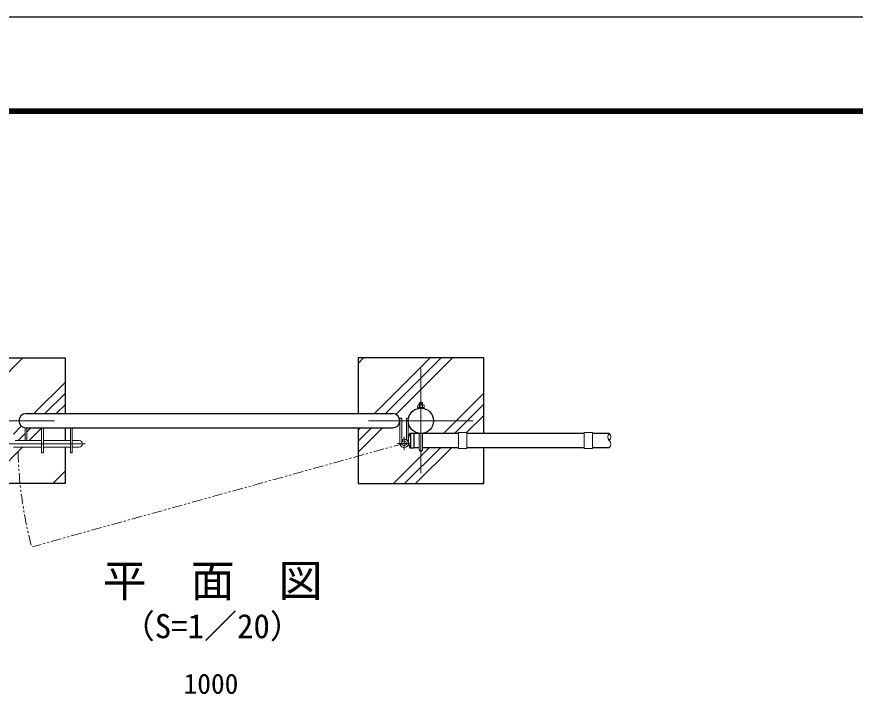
# Model space of a CAD drawing. Units: millimetres, scale not verified. Extents: x -4200 to 4200, y -2970 to 2970.
# Drawn here: x -2567 to -564, y 1352 to 2970 of the extents above; entities that cross this region are included whole.
import ezdxf
from ezdxf.enums import TextEntityAlignment as Align

# ---------------------------------------------------------------- set-up
doc = ezdxf.new("R2010")
doc.units = ezdxf.units.MM
doc.header["$LTSCALE"] = 10
for name, pattern in [('DASHED', [7.5, 6, -1.5]), ('USER1', [50.8, 31.75, -6.35, 6.35, -6.35]), ('USER2', [5, 2.5, -0.5, 0.5, -0.5, 0.5, -0.5])]:
    doc.linetypes.add(name, pattern=pattern)
for name, color, linetype, lineweight in [('0-0_D-STR1', 1, 'Continuous', 25), ('0-1_D-DCR-HCH', 7, 'Continuous', 13), ('0-2_D-STR3', 3, 'Continuous', 13), ('0-3_D-BMK', 2, 'USER1', 13), ('0-4_D-STR4', 7, 'Continuous', 25), ('0-7_D-STR-DIM', 7, 'Continuous', 13), ('0-B_D-TTL-TXT', 7, 'Continuous', 25), ('0-C_D-TTL', 7, 'Continuous', 25)]:
    doc.layers.add(name, color=color, linetype=linetype, lineweight=lineweight)
doc.styles.add('ＭＳ ゴシック', font='')
doc.styles.get('ＭＳ ゴシック').set_extended_font_data('MS Gothic')

msp = doc.modelspace()

# ---------------------------------------------------------------- linework, layer by layer
at = {"layer": '0-0_D-STR1'}
for p, q in [((-2544.8, 2021.85), (-1668.8, 2021.85)), ((-2544.8, 1987.85), (-1668.8, 1987.85)), ((-1626.88, 1975.1), (-1618.55, 1975.1)), ((-1626.55, 1975.1), (-1626.55, 1940.1)), ((-1618.55, 1975.1), (-1618.55, 1940.1)), ((-1605.55, 1974.6), (-1618.55, 1974.6)), ((-1511.55, 1974.6), (-1597.55, 1974.6)), ((-1211.55, 1974.6), (-1491.55, 1974.6)), ((-1151.55, 1974.6), (-1191.55, 1974.6)), ((-1626.88, 1940.1), (-1618.55, 1940.1)), ((-1605.55, 1940.6), (-1618.55, 1940.6)), ((-1511.55, 1940.6), (-1597.55, 1940.6)), ((-1211.55, 1940.6), (-1491.55, 1940.6)), ((-1151.55, 1940.6), (-1191.55, 1940.6))]:
    msp.add_line(p, q, dxfattribs=at)
msp.add_circle((-1601.55, 2004.85), 30.25, dxfattribs=at)
for centre, radius, start, end in [((-2544.8, 2004.85), 17, 90, 270), ((-1668.8, 2004.85), 17, 270, 90), ((-1596.32, 1957.6), 35.72, 151.52136, 208.47864), ((-1626.88, 1974.1), 1, 90, 147.70173), ((-1626.88, 1941.1), 1, 212.29827, 270)]:
    msp.add_arc(centre, radius, start, end, dxfattribs=at)
at = {"layer": '0-1_D-DCR-HCH'}
for p, q in [((-2732.36, 1974.6), (-2552.11, 2154.85)), ((-1751.55, 2141.89), (-1738.58, 2154.85)), ((-1712.48, 2021.85), (-1579.48, 2154.85)), ((-1685.96, 2021.85), (-1552.96, 2154.85)), ((-1661.43, 2019.87), (-1526.45, 2154.85)), ((-2526.01, 2021.85), (-2451.55, 2096.32)), ((-2499.49, 2021.85), (-2451.55, 2069.8)), ((-1547.6, 1974.6), (-1451.55, 2070.66)), ((-2472.98, 2021.85), (-2451.55, 2043.28)), ((-1521.08, 1974.6), (-1451.55, 2044.14)), ((-1492.57, 1976.6), (-1451.55, 2017.62)), ((-2574.71, 1973.15), (-2556.12, 1991.74)), ((-2542.55, 1978.8), (-2533.49, 1987.85)), ((-2537.23, 1957.6), (-2508.3, 1986.53)), ((-1751.55, 1929.76), (-1693.45, 1987.85)), ((-1751.55, 1956.27), (-1719.96, 1987.85)), ((-1751.55, 1982.79), (-1746.48, 1987.85)), ((-2563.74, 1957.6), (-2547.05, 1974.3)), ((-2639.98, 1854.85), (-2553.23, 1941.6)), ((-1667.35, 1854.85), (-1581.6, 1940.6)), ((-1640.83, 1854.85), (-1555.08, 1940.6)), ((-1614.32, 1854.85), (-1528.57, 1940.6)), ((-2480.88, 1854.85), (-2451.55, 1884.18)), ((-2454.36, 1854.85), (-2451.55, 1857.67)), ((-1455.22, 1854.85), (-1451.55, 1858.52))]:
    msp.add_line(p, q, dxfattribs=at)
at = {"layer": '0-2_D-STR3'}
for p, q in [((-1595.62, 2043.2), (-1607.19, 2043.2)), ((-1605.55, 2043.2), (-1605.55, 2047.4)), ((-1604.85, 2043.2), (-1604.85, 2048.1)), ((-1604.35, 2048.6), (-1598.75, 2048.6)), ((-1597.55, 2047.4), (-1598.75, 2048.6)), ((-1598.25, 2043.2), (-1598.25, 2048.1)), ((-1597.55, 2043.2), (-1597.55, 2047.4)), ((-1609.55, 2036.7), (-1593.55, 2036.7)), ((-1609.55, 2035.1), (-1609.55, 2036.7)), ((-1605.3, 2042.5), (-1605.3, 2036.7)), ((-1597.8, 2042.5), (-1597.8, 2036.7)), ((-1594.05, 2036.7), (-1594.05, 2042.5)), ((-1651.8, 1950.85), (-1651.8, 2010.85)), ((-1647.3, 2010.85), (-1651.8, 2010.85)), ((-1647.3, 1950.85), (-1647.3, 2010.85)), ((-1631.8, 1950.85), (-1631.8, 2010.85)), ((-2547.05, 1987.85), (-2547.05, 1957.6)), ((-2542.55, 1987.85), (-2547.05, 1987.85)), ((-2542.55, 1987.85), (-2542.55, 1957.6)), ((-2507.8, 1987.85), (-2507.8, 1928.6)), ((-2503.3, 1987.85), (-2503.3, 1928.6)), ((-2438.8, 1987.85), (-2438.8, 1928.6)), ((-2434.3, 1987.85), (-2434.3, 1928.6)), ((-1605.55, 1936.23), (-1605.55, 1974.87)), ((-1597.55, 1936.23), (-1597.55, 1974.87)), ((-1511.55, 1976.6), (-1511.55, 1938.6)), ((-1491.55, 1976.6), (-1511.55, 1976.6)), ((-1491.55, 1976.6), (-1491.55, 1938.6)), ((-1211.55, 1976.6), (-1211.55, 1938.6)), ((-1191.55, 1976.6), (-1211.55, 1976.6)), ((-1191.55, 1976.6), (-1191.55, 1938.6)), ((-2571.05, 1957.6), (-2507.8, 1957.6)), ((-2503.3, 1957.6), (-2438.8, 1957.6)), ((-2434.3, 1957.6), (-2417.8, 1957.6)), ((-1647.3, 1959.21), (-1644.72, 1955.51)), ((-2574.83, 1941.6), (-2507.8, 1941.6)), ((-2507.8, 1928.6), (-2503.3, 1928.6)), ((-2503.3, 1941.6), (-2438.8, 1941.6)), ((-2438.8, 1928.6), (-2434.3, 1928.6)), ((-2434.3, 1941.6), (-2417.8, 1941.6)), ((-1491.55, 1938.6), (-1511.55, 1938.6)), ((-1191.55, 1938.6), (-1211.55, 1938.6))]:
    msp.add_line(p, q, dxfattribs=at)
for points in [[(-1604.35, 2048.6), (-1605.55, 2047.4), (-1597.55, 2047.4)], [(-1609.55, 2035.1), (-1593.55, 2035.1), (-1593.55, 2036.7)], [(-1594.05, 2036.7), (-1609.05, 2036.7), (-1609.05, 2042.5)], [(-1636.3, 1959.47), (-1636.3, 2010.85), (-1631.8, 2010.85)]]:
    msp.add_lwpolyline(points, dxfattribs=at)
for centre, radius, start, end in [((-1607.17, 2040.34), 2.86, 49.0514, 130.9486), ((-1601.55, 2032.81), 10.39, 68.85295, 111.14705), ((-1595.92, 2040.41), 2.81, 48.21899, 131.78101), ((-2417.8, 1949.6), 8, 270, 90), ((-1641.8, 1950.85), 10, 180, 123.36701), ((-1641.8, 1950.85), 5.5, 180, 122.15304)]:
    msp.add_arc(centre, radius, start, end, dxfattribs=at)
at = {"layer": '0-2_D-STR3', "linetype": 'DASHED'}
msp.add_arc((-1601.55, 1936.23), 4, 180, 0, dxfattribs=at)
at = {"layer": '0-3_D-BMK'}
for p, q in [((-1601.55, 2129.85), (-1601.55, 1879.85)), ((-2726.55, 2004.85), (-2476.55, 2004.85)), ((-1726.55, 2004.85), (-1476.55, 2004.85)), ((-1641.8, 1935.32), (-1641.8, 1966.38)), ((-2591.61, 1949.6), (-2403.12, 1949.6)), ((-1657.33, 1950.85), (-1626.27, 1950.85))]:
    msp.add_line(p, q, dxfattribs=at)
at = {"layer": '0-3_D-BMK', "linetype": 'USER2'}
msp.add_line((-1641.8, 1950.85), (-2529.06, 1704.05), dxfattribs=at)
msp.add_arc((-1607.05, 1951.1), 956.76, 181.26933, 195, dxfattribs=at)
at = {"layer": '0-4_D-STR4'}
for p, q in [((-2451.55, 2154.85), (-2451.55, 2021.85)), ((-1751.55, 2154.85), (-1751.55, 2021.85)), ((-2451.55, 1987.85), (-2451.55, 1957.6))]:
    msp.add_line(p, q, dxfattribs=at)
for points in [[(-2751.55, 1974.6), (-2751.55, 2154.85), (-2451.55, 2154.85)], [(-1451.55, 1974.6), (-1451.55, 2154.85), (-1751.55, 2154.85)], [(-1751.55, 1987.85), (-1751.55, 1854.85), (-1451.55, 1854.85), (-1451.55, 1940.6)], [(-2451.55, 1941.6), (-2451.55, 1854.85), (-2751.55, 1854.85), (-2751.55, 1940.6)]]:
    msp.add_lwpolyline(points, dxfattribs=at)
at = {"layer": '0-7_D-STR-DIM'}
for centre, start, end in [((-1142.99, 1966.1), 135.18146, 224.81854), ((-1160.1, 1966.1), 315.18146, 44.81854), ((-1160.1, 1949.1), 315.18146, 44.81854)]:
    msp.add_arc(centre, 12.06, start, end, dxfattribs=at)
at = {"layer": '0-C_D-TTL', "color": 2}
msp.add_lwpolyline([(-4200, 2970), (4200, 2970), (4200, -2970), (-4200, -2970)], close=True, dxfattribs=at)
at = {"layer": '0-C_D-TTL'}
for points in [[(-3930, 2750), (3930, 2750), (3930, -2750), (-3930, -2750)], [(-3927.5, 2747.5), (3927.5, 2747.5), (3927.5, -2747.5), (-3927.5, -2747.5)], [(-3925, 2745), (3925, 2745), (3925, -2745), (-3925, -2745)], [(-3922.5, 2742.5), (3922.5, 2742.5), (3922.5, -2742.5), (-3922.5, -2742.5)], [(-3920, 2740), (3920, 2740), (3920, -2740), (-3920, -2740)]]:
    msp.add_lwpolyline(points, close=True, dxfattribs=at)

# ---------------------------------------------------------------- texts
at = {"layer": '0-7_D-STR-DIM', "style": 'ＭＳ ゴシック'}
msp.add_text('1000', height=48.09, dxfattribs=at).set_placement((-2168.45, 1338.12), align=Align.BOTTOM_LEFT)
at = {"layer": '0-B_D-TTL-TXT', "style": 'ＭＳ ゴシック'}
for s, height, p in [('平\u3000面\u3000図', 76.98, (-2361.44, 1561.33)), ('（S=1／20）', 57.7, (-2315.96, 1468.13))]:
    msp.add_text(s, height=height, dxfattribs=at).set_placement(p, align=Align.BOTTOM_LEFT)

doc.saveas('drawing.dxf')
